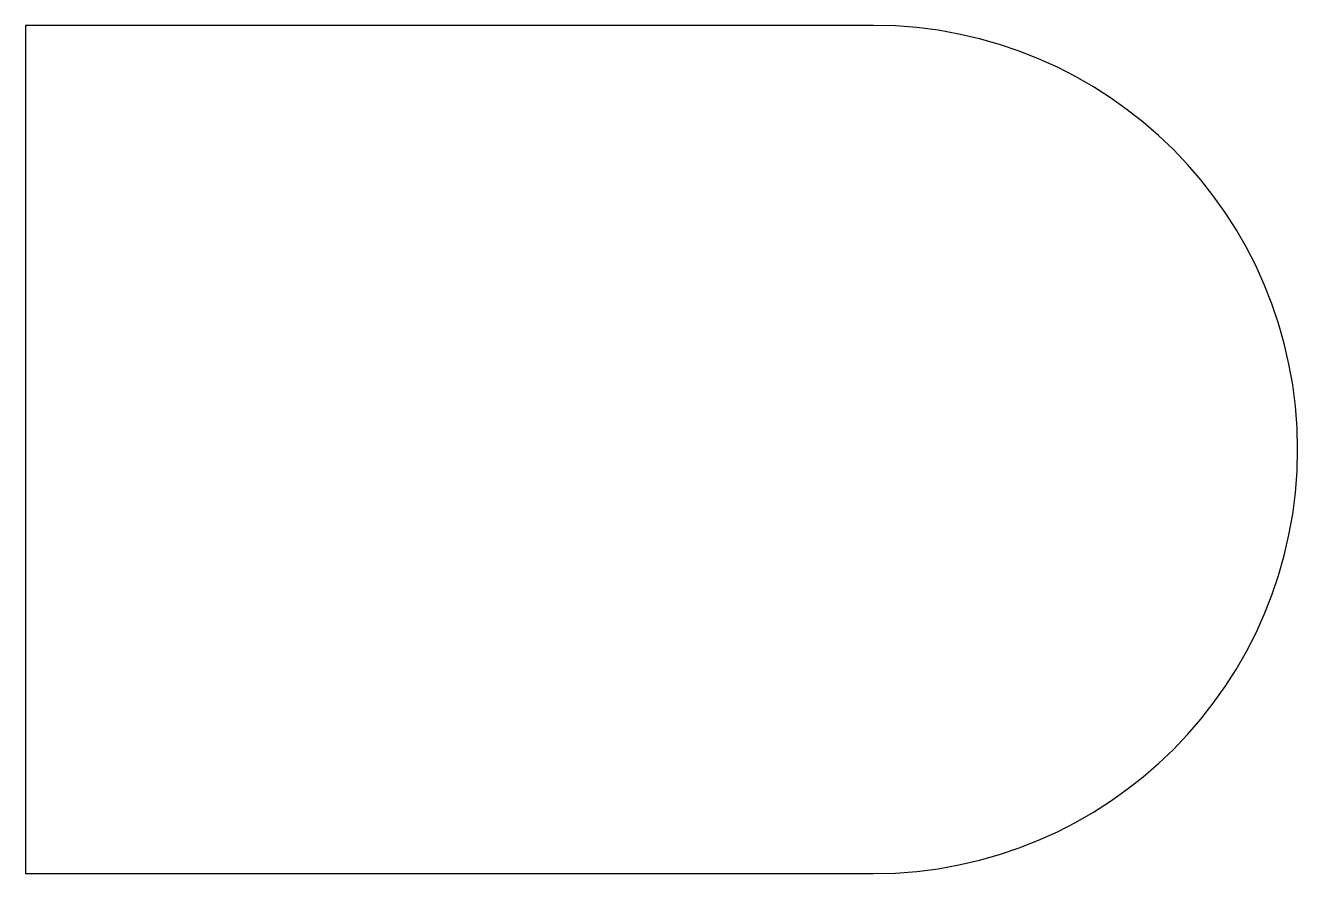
# Model space of a CAD drawing. Header units: millimetres. Extents: x 0 to 150, y 0 to 100.
import ezdxf

# ---------------------------------------------------------------- set-up
doc = ezdxf.new("R2010")
doc.units = ezdxf.units.MM

# ---------------------------------------------------------------- blocks, each defined once
blk = doc.blocks.new('ARC-CHAIN')
at = {"layer": '1'}
for points in [[(100, 100), (0, 100), (0, 0)], [(0, 0), (100, 0)]]:
    blk.add_lwpolyline(points, dxfattribs=at)
blk.add_arc((100, 50), 50, 270, 90, dxfattribs=at)

msp = doc.modelspace()

# ---------------------------------------------------------------- block references
at = {"layer": '1'}
msp.add_blockref('ARC-CHAIN', (0, 0), dxfattribs=at)

doc.saveas('drawing.dxf')
